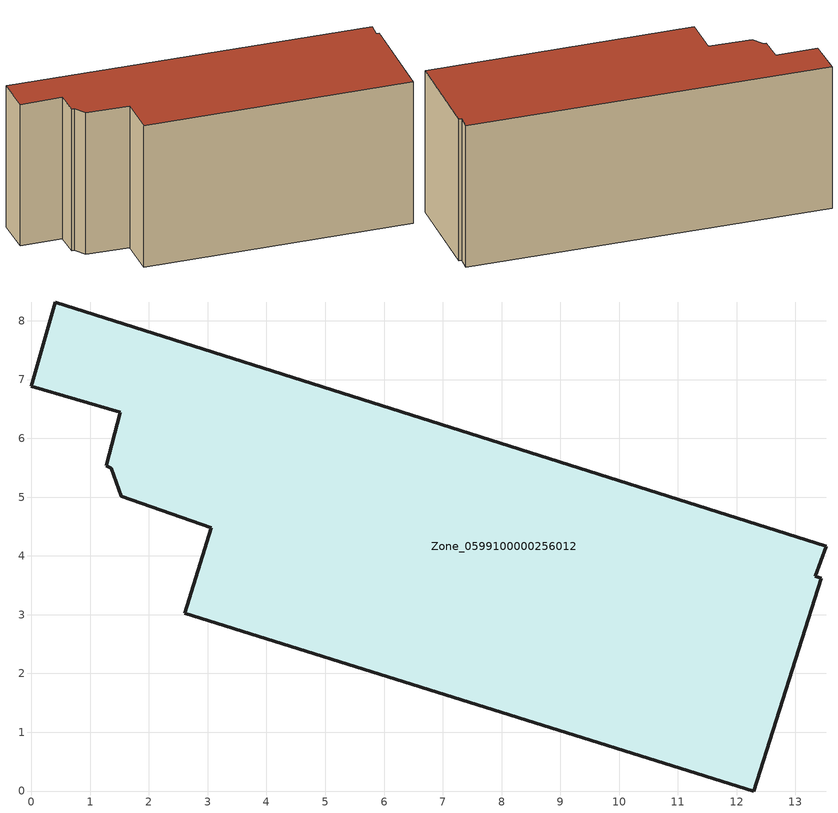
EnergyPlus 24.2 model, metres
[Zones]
Zone_0599100000256012
 floor ground (C_G): 1.51,6.44 0,6.89 0.41,8.32 13.52,4.17 13.33,3.66 13.44,3.62 12.29,0 2.61,3.02 3.06,4.48 1.52,5.02 1.36,5.49 1.27,5.54 z0
 wall outside (C_F): 0,6.89 1.51,6.44 1.27,5.54 1.36,5.49 1.52,5.02 3.06,4.48 2.61,3.02 12.29,0 13.44,3.62 13.33,3.66 13.52,4.17 0.41,8.32 0,6.89 z0:5.75
 roof outside (C_R): 1.51,6.44 1.27,5.54 1.36,5.49 1.52,5.02 3.06,4.48 2.61,3.02 12.29,0 13.44,3.62 13.33,3.66 13.52,4.17 0.41,8.32 0,6.89 z5.75
[BUILDING]
Pand.0599100000256012: North Axis=0; Terrain=City; Loads Convergence Tolerance Value=0.04; Temperature Convergence Tolerance Value=0.4; Solar Distribution=FullExterior; Maximum Number of Warmup Days=25; Minimum Number of Warmup Days=1
[Site:Location]
Rotterdam.The.Hague.AP_ZH_NLD Design_Conditions: Latitude=51.96; Longitude=4.45; Time Zone=1; Elevation=-4.5
[SITE:GROUNDTEMPERATURE:BUILDINGSURFACE]
18, 18, 18, 18, 18, 18, 18, 18, 18, 18, 18, 18
[MATERIAL] Thermal Absorptance=0.9; Solar Absorptance=0.7; Visible Absorptance=0.7
Name | Roughness | Thickness | Conductivity | Density | Specific Heat
G.TI.1946 | MediumSmooth | 0.15 | 1 | 540 | 1210
F.TI.1946 | Rough | 0.3 | 0.857143 | 1920 | 840
R.TI.1946 | MediumRough | 0.2 | 0.1 | 1500 | 1000
[CONSTRUCTION]
C_G: G.TI.1946
C_F: F.TI.1946
C_R: R.TI.1946
[ZONE]
Zone_0599100000256012: Type=1; Multiplier=1; Ceiling Height=Autocalculate; Volume=Autocalculate; Floor Area=autocalculate; Part of Total Floor Area=Yes
[ZONEINFILTRATION:DESIGNFLOWRATE]
Infil_Zone_0599100000256012: Zone or ZoneList or Space or SpaceList=Zone_0599100000256012; Schedule=AlwaysOn; Design Flow Rate Calculation Method=Flow/Area; Flow Rate per Floor Area=0.003; Constant Term Coefficient=1; Temperature Term Coefficient=0; Velocity Term Coefficient=0; Velocity Squared Term Coefficient=0
[HVACTEMPLATE:ZONE:IDEALLOADSAIRSYSTEM]
Zone_0599100000256012: Maximum Heating Supply Air Temperature=50; Minimum Cooling Supply Air Temperature=13; Maximum Heating Supply Air Humidity Ratio=0.0156; Minimum Cooling Supply Air Humidity Ratio=0.0077; Heating Limit=NoLimit; Cooling Limit=NoLimit; Dehumidification Control Type=ConstantSensibleHeatRatio; Cooling Sensible Heat Ratio=0.7; Dehumidification Setpoint=60; Humidification Control Type=None; Humidification Setpoint=30; Outdoor Air Method=None; Outdoor Air Flow Rate per Person=0.00944; Outdoor Air Flow Rate per Zone Floor Area=0; Outdoor Air Flow Rate per Zone=0; Demand Controlled Ventilation Type=None; Outdoor Air Economizer Type=NoEconomizer; Heat Recovery Type=None; Sensible Heat Recovery Effectiveness=0.7; Latent Heat Recovery Effectiveness=0.65
[ZONECONTROL:THERMOSTAT]
ThermostatControl_Zone_0599100000256012: Zone or ZoneList=Zone_0599100000256012; Control Type Schedule=DualSetpointControlType; Control 1=Thermostat_Zone_0599100000256012; Temperature Difference Between Cutout And Setpoint=0
[THERMOSTATSETPOINT:DUALSETPOINT]
Thermostat_Zone_0599100000256012: Heating Setpoint Temperature Schedule=HeatingSetpoint_Zone_0599100000256012; Cooling Setpoint Temperature Schedule=CoolingSetpoint_Zone_0599100000256012
[SCHEDULE:COMPACT]
HeatingSetpoint_Zone_0599100000256012: Through: 12/31, For: AllDays, Until: 24:00, 21
CoolingSetpoint_Zone_0599100000256012: Through: 12/31, For: AllDays, Until: 24:00, 24
DualSetpointControlType: Through: 12/31, For: AllDays, Until: 24:00, 4
AlwaysOn: Through: 12/31, For: AllDays, Until: 24:00, 1
